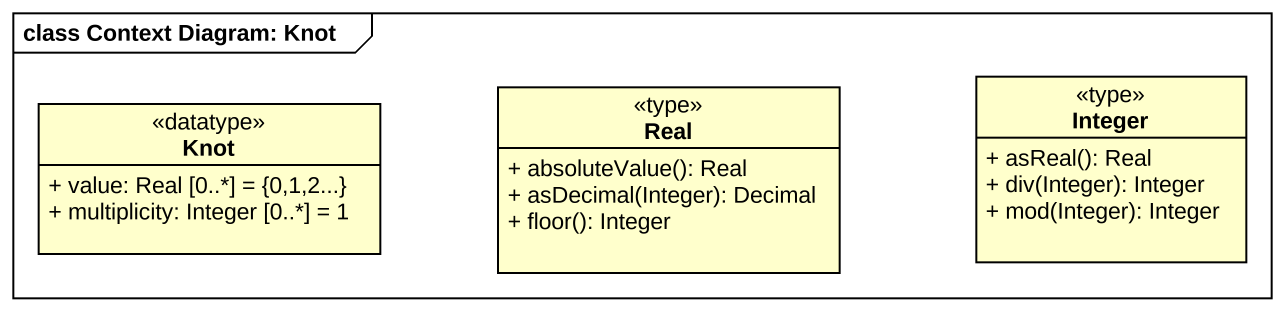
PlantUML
@startuml
mainframe class Context Diagram: Knot
hide circle
hide empty members
skinparam classAttributeIconSize 0
class Knot <<datatype>> {
  + value: Real [0..*] = {0,1,2...}
  + multiplicity: Integer [0..*] = 1
}
class Real <<type>> {
  + absoluteValue(): Real
  + asDecimal(Integer): Decimal
  + floor(): Integer
}
class Integer <<type>> {
  + asReal(): Real
  + div(Integer): Integer
  + mod(Integer): Integer
}
@enduml
